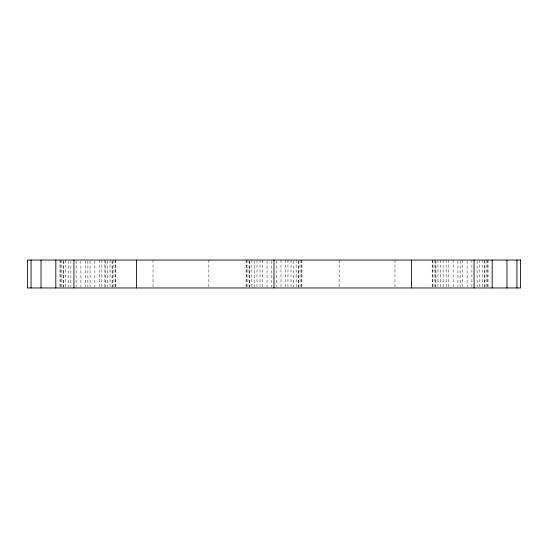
<?xml version="1.0" encoding="UTF-8"?>
<svg xmlns="http://www.w3.org/2000/svg" width="548" height="548" viewBox="0 0 548 548"><rect width="100%" height="100%" fill="white"/><g stroke="black" fill="none" stroke-linecap="round" stroke-linejoin="round"><path stroke-width="0.41" stroke-dasharray="2.74 2.06" d="M488.028 260.04L488.028 287.118M487.446 260.04L487.446 287.118M486.165 260.04L486.165 287.118M484.877 260.882L484.877 287.118M484.295 260.04L484.295 287.118M482.261 260.04L482.261 287.118M479.849 260.04L479.849 287.118M477.109 260.882L477.109 287.118M471.89 260.04L471.89 287.118M467.095 260.882L467.095 287.118M462.293 260.04L462.293 287.118M460.115 260.882L460.115 287.118M457.929 260.882L457.929 287.118M453.134 260.04L453.134 287.118M448.333 260.04L448.333 287.118M446.154 260.04L446.154 287.118M443.113 260.04L443.113 287.118M440.373 260.04L440.373 287.118M437.968 260.04L437.968 287.118M435.934 260.882L435.934 287.118M435.352 260.04L435.352 287.118M434.064 260.04L434.064 287.118M432.783 260.04L432.783 287.118M432.194 260.04L432.194 287.118M394.971 260.04L394.971 287.118M339.137 260.04L339.137 287.118M301.914 260.04L301.914 287.118M301.332 260.04L301.332 287.118M300.051 260.04L300.051 287.118M298.763 260.882L298.763 287.118M298.181 260.882L298.181 287.118M296.146 260.04L296.146 287.118M293.742 260.882L293.742 287.118M291.002 260.04L291.002 287.118M287.96 260.04L287.96 287.118M285.775 260.04L285.775 287.118M280.98 260.04L280.98 287.118M276.178 260.882L276.178 287.118M271.822 260.882L271.822 287.118M267.02 260.882L267.02 287.118M262.225 260.04L262.225 287.118M260.04 260.04L260.04 287.118M256.998 260.04L256.998 287.118M254.258 260.882L254.258 287.118M251.854 260.04L251.854 287.118M249.82 260.882L249.82 287.118M249.237 260.882L249.237 287.118M247.949 260.04L247.949 287.118M246.669 260.04L246.669 287.118M246.086 260.04L246.086 287.118M208.863 260.04L208.863 287.118M153.029 260.04L153.029 287.118M115.806 260.04L115.806 287.118M115.217 260.04L115.217 287.118M113.936 260.04L113.936 287.118M112.648 260.882L112.648 287.118M112.066 260.882L112.066 287.118M110.032 260.04L110.032 287.118M107.627 260.882L107.627 287.118M105.189 260.882L105.189 287.118M104.887 260.04L104.887 287.118M101.846 260.04L101.846 287.118M99.668 260.04L99.668 287.118M94.866 260.882L94.866 287.118M90.071 260.882L90.071 287.118M87.886 260.882L87.886 287.118M85.707 260.882L85.707 287.118M80.905 260.882L80.905 287.118M76.11 260.882L76.11 287.118M70.891 260.882L70.891 287.118M68.151 260.882L68.151 287.118M65.739 260.04L65.739 287.118M63.705 260.882L63.705 287.118M63.123 260.882L63.123 287.118M61.835 260.04L61.835 287.118M60.554 260.04L60.554 287.118M59.972 260.04L59.972 287.118"/><path stroke-width="0.82" d="M516.942 260.04L516.942 287.96M506.969 260.04L506.969 287.96M492.179 260.04L492.179 287.96M474.075 260.04L474.075 287.96M411.548 260.04L411.548 287.96M274 260.04L274 287.96M136.452 260.04L136.452 287.96M73.925 260.04L73.925 287.96M55.821 260.04L55.821 287.96M41.032 260.04L41.032 287.96M31.058 260.04L31.058 287.96M520.6 260.04L27.4 260.04L27.4 287.96L520.6 287.96L520.6 260.04"/></g></svg>
